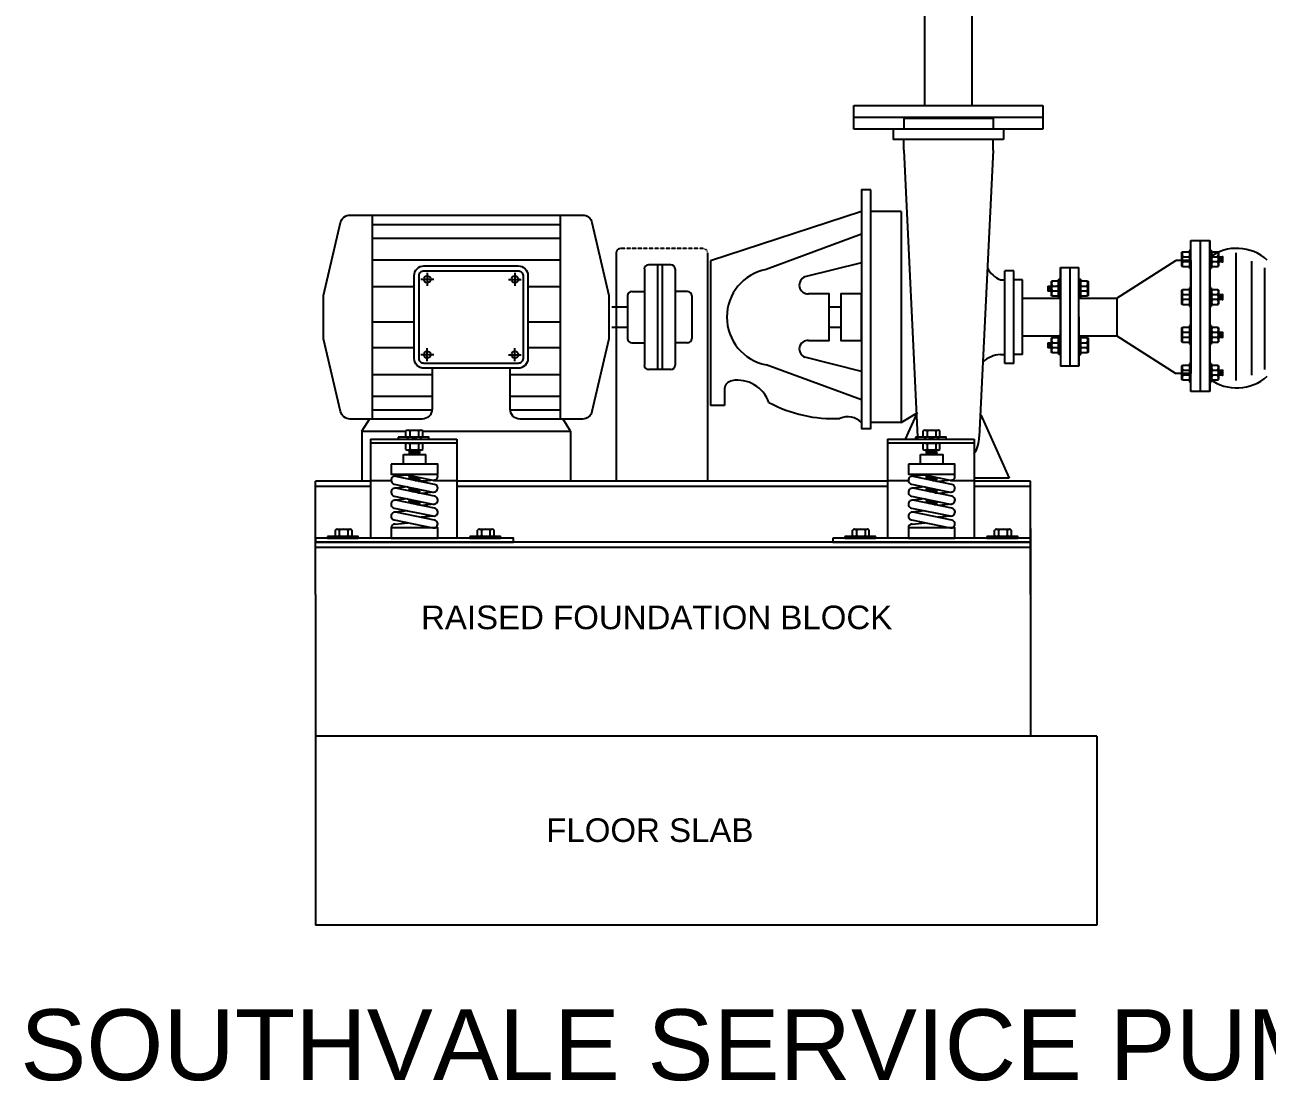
# Model space of a CAD drawing. Header units: inches. Extents: x 51172 to 63334, y -27893 to -10796.
# Drawn here: x 54925 to 56240, y -27893 to -26775 of the extents above; entities that cross this region are included whole.
import ezdxf

# ---------------------------------------------------------------- set-up
doc = ezdxf.new("R2010")
doc.units = ezdxf.units.IN
doc.header["$MEASUREMENT"] = 0
doc.linetypes.add('DASHED2', pattern=[0.375, 0.25, -0.125])
doc.styles.get("Standard").update_dxf_attribs({"font": 'arial.ttf'})

msp = doc.modelspace()

# ---------------------------------------------------------------- linework, layer by layer
for p, q in [((55877.2, -26860.4), (55877.2, -26376.7)), ((55927.2, -26860.4), (55927.2, -26376.8)), ((55802.2, -26885.4), (55802.2, -26860.4)), ((55802.2, -26860.4), (55902.2, -26860.4)), ((55802.2, -26872.9), (56002.2, -26872.9)), ((55902.2, -26860.4), (56002.2, -26860.4)), ((56002.2, -26860.4), (56002.2, -26885.4)), ((55902.2, -26885.4), (55802.2, -26885.4)), ((55960.6, -26885.4), (55843.9, -26885.4)), ((55843.9, -26885.4), (55843.9, -26896.6)), ((55960.6, -26885.4), (55843.9, -26885.4)), ((55949.4, -26874.2), (55855.1, -26874.2)), ((55855.1, -26874.2), (55855.1, -26885.4)), ((56002.2, -26885.4), (55902.2, -26885.4)), ((55949.4, -26874.2), (55949.4, -26885.4)), ((55960.6, -26885.4), (55960.6, -26896.6)), ((55960.6, -26896.6), (55843.9, -26896.6)), ((55855.1, -26907.8), (55855.1, -26896.6)), ((55949.4, -26907.8), (55949.4, -26896.6)), ((55855.1, -26907.8), (55869.6, -27211)), ((55949.4, -26907.8), (55934.9, -27211)), ((55292.5, -26976.4), (55292.5, -27192.3)), ((55491.4, -26976.4), (55491.4, -27192.3)), ((55810.2, -26972.6), (55650.4, -27025)), ((55852.1, -26972.6), (55820, -26972.6)), ((55852.1, -26972.6), (55852.1, -27196.1)), ((55810.2, -26996.6), (55709.4, -27033.9)), ((56158.9, -27083.2), (56158.9, -27003.2)), ((56158.9, -27003.2), (56178.7, -27003.2)), ((56178.7, -27003.2), (56178.7, -27083.2)), ((56178.7, -27003.2), (56178.7, -27163.2)), ((56178.7, -27043.2), (56178.7, -27003.2)), ((56158.9, -27094.1), (56158.9, -27014.1)), ((56180.4, -27013.4), (56178.7, -27013.4)), ((56178.7, -27013.4), (56178.7, -27033.1)), ((55608.6, -27029), (55584.9, -27029)), ((55650.4, -27025), (55650.4, -27178.1)), ((55810.2, -27026.8), (55750.3, -27041.9)), ((56080.4, -27064.2), (56142.9, -27024.4)), ((56158.9, -27024.4), (56142.9, -27024.4)), ((56158.9, -27024.4), (56158.9, -27144.2)), ((56178.7, -27021.2), (56178.7, -27147.4)), ((56178.7, -27023.2), (56180.4, -27023.2)), ((55580.4, -27033.6), (55580.4, -27135.2)), ((55613.2, -27033.6), (55613.2, -27135.2)), ((55961.9, -27133.4), (55961.9, -27035.4)), ((55971.3, -27035.4), (55961.9, -27035.4)), ((55971.3, -27133.4), (55971.3, -27035.4)), ((56040.4, -27084.2), (56040.4, -27032.2)), ((56178.7, -27083.2), (56178.7, -27043.2)), ((55957.2, -27044.8), (55961.9, -27044.8)), ((55980.7, -27044.8), (55971.3, -27044.8)), ((55980.7, -27124), (55980.7, -27044.8)), ((56007.3, -27051.5), (56007.3, -27056.9)), ((56020.7, -27124.2), (56020.7, -27044.2)), ((56040.4, -27070.8), (56040.4, -27051.5)), ((56180.4, -27053.4), (56178.7, -27053.4)), ((56178.7, -27053.4), (56178.7, -27073.1)), ((55562.7, -27061.8), (55562.7, -27106.9)), ((55567.3, -27057.2), (55580.4, -27057.2)), ((55626.2, -27057.2), (55613.2, -27057.2)), ((55630.8, -27061.8), (55630.8, -27106.9)), ((55980.7, -27064.4), (56019.8, -27064.4)), ((56040.4, -27064.2), (56080.4, -27064.2)), ((56080.4, -27064.2), (56080.4, -27104.2)), ((56178.7, -27063.2), (56180.4, -27063.2)), ((55545.9, -27073.5), (55562.7, -27073.5)), ((55776, -27073.5), (55788.3, -27073.5)), ((56178.7, -27163.2), (56178.7, -27083.2)), ((56178.7, -27123.2), (56178.7, -27083.2)), ((55545.9, -27095.2), (55562.7, -27095.2)), ((55776, -27095.2), (55788.3, -27095.2)), ((56040.4, -27084.2), (56040.4, -27136.2)), ((56158.9, -27084.3), (56158.9, -27084.3)), ((56180.4, -27093.4), (56178.7, -27093.4)), ((56178.7, -27093.4), (56178.7, -27113.1)), ((55980.7, -27104.4), (56019.8, -27104.4)), ((56040.4, -27104.2), (56080.4, -27104.2)), ((56080.4, -27104.2), (56142.9, -27144.2)), ((56178.7, -27103.2), (56180.4, -27103.2)), ((55567.3, -27111.5), (55580.4, -27111.5)), ((55626.2, -27111.5), (55613.2, -27111.5)), ((56007.3, -27111.5), (56007.3, -27116.9)), ((55810.2, -27172.1), (55709.4, -27134.9)), ((55810.2, -27141.9), (55750.3, -27126.8)), ((55957.2, -27124), (55961.9, -27124)), ((55971.3, -27133.4), (55961.9, -27133.4)), ((55980.7, -27124), (55971.3, -27124)), ((56178.7, -27163.2), (56178.7, -27123.2)), ((56180.4, -27133.4), (56178.7, -27133.4)), ((56178.7, -27133.4), (56178.7, -27153.1)), ((55608.6, -27139.7), (55584.9, -27139.7)), ((56040.4, -27136.2), (56020.7, -27136.2)), ((56158.9, -27144.2), (56142.9, -27144.2)), ((56178.7, -27143.2), (56180.4, -27143.2)), ((55665.3, -27160), (55665.3, -27178.1)), ((56178.7, -27163.2), (56158.9, -27163.2)), ((55665.3, -27178.1), (55650.4, -27178.1)), ((55852.1, -27196.1), (55870, -27185.2)), ((55868, -27187.9), (55856.6, -27213.5)), ((55936.5, -27187.9), (55966.4, -27254.9)), ((55281.6, -27205.2), (55289.4, -27192.3)), ((55502.3, -27205.2), (55494.5, -27192.3)), ((55852.1, -27196.1), (55820, -27196.1)), ((55281.6, -27205.2), (55328.1, -27205.2)), ((55281.6, -27205.2), (55281.6, -27258.1)), ((55290.5, -27213.5), (55382, -27213.5)), ((55290.5, -27213.5), (55290.5, -27217.7)), ((55328.1, -27210.7), (55328.1, -27204.9)), ((55330.1, -27204.1), (55343.8, -27204.1)), ((55343.8, -27211.6), (55330.2, -27211.6)), ((55332.3, -27204.9), (55332.3, -27210.7)), ((55341.8, -27210.7), (55341.8, -27204.9)), ((55345.9, -27210.7), (55345.9, -27204.9)), ((55345.9, -27205.2), (55502.3, -27205.2)), ((55382, -27213.5), (55382, -27217.7)), ((55502.3, -27205.2), (55502.3, -27258.1)), ((55837.8, -27213.5), (55929.4, -27213.5)), ((55837.8, -27213.5), (55837.8, -27217.7)), ((55875.5, -27210.7), (55875.5, -27204.9)), ((55877.5, -27204.1), (55891.2, -27204.1)), ((55891.2, -27211.6), (55877.6, -27211.6)), ((55879.6, -27204.9), (55879.6, -27210.7)), ((55889.1, -27210.7), (55889.1, -27204.9)), ((55893.3, -27210.7), (55893.3, -27204.9)), ((55929.4, -27213.5), (55929.4, -27217.7)), ((55382, -27217.7), (55290.5, -27217.7)), ((55290.5, -27217.7), (55290.5, -27318.4)), ((55328.1, -27224.4), (55328.1, -27218.6)), ((55330.1, -27217.7), (55343.8, -27217.7)), ((55343.8, -27225.2), (55330.2, -27225.2)), ((55331, -27226), (55331.9, -27225.3)), ((55331, -27226), (55331.9, -27226.7)), ((55331, -27227.4), (55331.9, -27226.7)), ((55331, -27227.4), (55331.9, -27228.1)), ((55331.8, -27225.2), (55331.9, -27225.3)), ((55331.9, -27225.3), (55333.8, -27225.2)), ((55331.9, -27226.7), (55342.2, -27226.3)), ((55331.9, -27228.1), (55342.2, -27227.6)), ((55332.3, -27218.6), (55332.3, -27224.4)), ((55341.8, -27224.4), (55341.8, -27218.6)), ((55343.1, -27225.6), (55342.2, -27226.3)), ((55343.1, -27227), (55342.2, -27226.3)), ((55343.1, -27227), (55342.2, -27227.6)), ((55343.1, -27228.3), (55342.2, -27227.6)), ((55343.1, -27225.6), (55342.6, -27225.2)), ((55345.9, -27224.4), (55345.9, -27218.6)), ((55382, -27217.7), (55382, -27318.4)), ((55929.4, -27217.7), (55837.8, -27217.7)), ((55837.8, -27217.7), (55837.8, -27318.4)), ((55875.5, -27224.4), (55875.5, -27218.6)), ((55877.5, -27217.7), (55891.2, -27217.7)), ((55891.2, -27225.2), (55877.6, -27225.2)), ((55878.4, -27226), (55879.3, -27225.3)), ((55878.4, -27226), (55879.3, -27226.7)), ((55878.4, -27227.4), (55879.3, -27226.7)), ((55878.4, -27227.4), (55879.3, -27228.1)), ((55879.2, -27225.2), (55879.3, -27225.3)), ((55879.3, -27225.3), (55881.2, -27225.2)), ((55879.3, -27226.7), (55889.5, -27226.3)), ((55879.3, -27228.1), (55889.5, -27227.6)), ((55879.7, -27218.6), (55879.7, -27224.4)), ((55889.1, -27224.4), (55889.1, -27218.6)), ((55890.4, -27225.6), (55889.5, -27226.3)), ((55890.4, -27227), (55889.5, -27226.3)), ((55890.4, -27227), (55889.5, -27227.6)), ((55890.4, -27228.3), (55889.5, -27227.6)), ((55890.4, -27225.6), (55890, -27225.2)), ((55893.3, -27224.4), (55893.3, -27218.6)), ((55929.4, -27217.7), (55929.4, -27318.4)), ((55325.5, -27239.9), (55325.5, -27229.9)), ((55325.5, -27229.9), (55349.1, -27229.9)), ((55331, -27228.7), (55331.9, -27228.1)), ((55331, -27228.7), (55331.9, -27229.4)), ((55331.3, -27229.9), (55331.9, -27229.4)), ((55331.9, -27229.4), (55342.2, -27229)), ((55343.1, -27228.3), (55342.2, -27229)), ((55343.1, -27229.7), (55342.2, -27229)), ((55343.1, -27229.7), (55342.8, -27229.9)), ((55349.1, -27239.9), (55349.1, -27229.9)), ((55872.8, -27239.9), (55872.8, -27229.9)), ((55872.8, -27229.9), (55896.5, -27229.9)), ((55878.4, -27228.7), (55879.3, -27228.1)), ((55878.4, -27228.7), (55879.3, -27229.4)), ((55878.7, -27229.9), (55879.3, -27229.4)), ((55879.3, -27229.4), (55889.5, -27229)), ((55890.4, -27228.3), (55889.5, -27229)), ((55890.4, -27229.7), (55889.5, -27229)), ((55890.4, -27229.7), (55890.2, -27229.9)), ((55896.5, -27239.9), (55896.5, -27229.9)), ((55330.2, -27251.6), (55316.7, -27252.9)), ((55331, -27252), (55331.3, -27251.8)), ((55331, -27252), (55331.9, -27252.7)), ((55331, -27253.4), (55331.9, -27252.7)), ((55331, -27253.4), (55331.9, -27254.1)), ((55331, -27254.8), (55331.9, -27254.1)), ((55331.9, -27252.7), (55335.2, -27252.6)), ((55331.9, -27254.1), (55340.8, -27253.7)), ((55343.1, -27254.4), (55342.8, -27254.1)), ((55877.6, -27251.6), (55864, -27252.9)), ((55878.4, -27252), (55878.7, -27251.8)), ((55878.4, -27252), (55879.3, -27252.7)), ((55878.4, -27253.4), (55879.3, -27252.7)), ((55878.4, -27253.4), (55879.3, -27254.1)), ((55878.4, -27254.8), (55879.3, -27254.1)), ((55879.3, -27252.7), (55882.5, -27252.6)), ((55879.3, -27254.1), (55888.1, -27253.7)), ((55890.4, -27254.4), (55890.1, -27254.1)), ((55290.5, -27258.1), (55232.5, -27258.1)), ((55232.5, -27328.2), (55232.5, -27258.1)), ((55232.5, -27378.1), (55232.5, -27258.1)), ((55290.5, -27263.7), (55232.5, -27263.7)), ((55290.5, -27257.2), (55312.5, -27257.2)), ((55330.2, -27264.2), (55316.7, -27265.5)), ((55330.9, -27264.5), (55331.1, -27264.4)), ((55330.9, -27264.5), (55331.9, -27265.2)), ((55331, -27254.8), (55331.9, -27255.5)), ((55331, -27265.9), (55331.9, -27265.2)), ((55331, -27265.9), (55331.9, -27266.6)), ((55331, -27267.3), (55331.9, -27266.6)), ((55331, -27267.3), (55331.9, -27268)), ((55331.4, -27255.8), (55331.9, -27255.5)), ((55331.9, -27255.5), (55342.2, -27255.1)), ((55331.9, -27265.2), (55334.6, -27265.1)), ((55331.9, -27266.6), (55340.2, -27266.2)), ((55335.7, -27256.7), (55342.2, -27256.5)), ((55337.8, -27257.2), (55343, -27257.2)), ((55341.5, -27257.9), (55342.2, -27257.9)), ((55343.1, -27254.4), (55342.2, -27255.1)), ((55343.1, -27255.8), (55342.2, -27255.1)), ((55343.1, -27255.8), (55342.2, -27256.5)), ((55343.1, -27257.2), (55342.2, -27256.5)), ((55343.1, -27257.2), (55342.2, -27257.9)), ((55342.5, -27258.1), (55342.2, -27257.9)), ((55343.1, -27266.9), (55342.2, -27267.5)), ((55347.4, -27258.1), (55342.5, -27258.1)), ((55343.1, -27266.9), (55343, -27266.8)), ((55358, -27257.1), (55344.4, -27258.4)), ((55357.1, -27257.2), (55382, -27257.2)), ((55837.8, -27258.1), (55382, -27258.1)), ((55837.8, -27263.7), (55382, -27263.7)), ((55837.8, -27257.2), (55859.8, -27257.2)), ((55877.6, -27264.2), (55864, -27265.5)), ((55878.3, -27264.5), (55878.4, -27264.4)), ((55878.3, -27264.5), (55879.3, -27265.2)), ((55878.4, -27254.8), (55879.3, -27255.5)), ((55878.4, -27265.9), (55879.3, -27265.2)), ((55878.4, -27265.9), (55879.3, -27266.6)), ((55878.4, -27267.3), (55879.3, -27266.6)), ((55878.4, -27267.3), (55879.3, -27268)), ((55878.8, -27255.8), (55879.3, -27255.5)), ((55879.3, -27255.5), (55889.5, -27255.1)), ((55879.3, -27265.2), (55882, -27265.1)), ((55879.3, -27266.6), (55887.6, -27266.2)), ((55883.1, -27256.7), (55889.5, -27256.5)), ((55885.2, -27257.2), (55890.4, -27257.2)), ((55888.9, -27257.9), (55889.5, -27257.9)), ((55890.4, -27254.4), (55889.5, -27255.1)), ((55890.4, -27255.8), (55889.5, -27255.1)), ((55890.4, -27255.8), (55889.5, -27256.5)), ((55890.4, -27257.2), (55889.5, -27256.5)), ((55890.4, -27257.2), (55889.5, -27257.9)), ((55889.8, -27258.1), (55889.5, -27257.9)), ((55890.4, -27266.9), (55889.5, -27267.5)), ((55890.4, -27266.9), (55890.4, -27266.8)), ((55905.3, -27257.1), (55891.8, -27258.4)), ((55904.5, -27257.2), (55929.4, -27257.2)), ((55966.4, -27254.9), (55929.4, -27254.9)), ((55989.1, -27258.1), (55929.4, -27258.1)), ((55989.1, -27263.7), (55929.4, -27263.7)), ((55989.1, -27328.2), (55989.1, -27258.1)), ((55989.1, -27378.1), (55989.1, -27258.1)), ((55330.2, -27276.8), (55316.7, -27278.1)), ((55330.9, -27278.3), (55331.9, -27277.5)), ((55330.9, -27278.3), (55331.9, -27279)), ((55331, -27276.9), (55331, -27276.9)), ((55331, -27279.7), (55331.9, -27279)), ((55331, -27279.7), (55331.9, -27280.4)), ((55331.1, -27281), (55331.9, -27280.4)), ((55331.2, -27277), (55331.9, -27277.5)), ((55331.3, -27268.4), (55331.9, -27268)), ((55331.9, -27268), (55342.2, -27267.5)), ((55331.9, -27277.6), (55333.6, -27277.5)), ((55331.9, -27279), (55339.4, -27278.7)), ((55331.9, -27280.4), (55342.2, -27280)), ((55335.1, -27269.2), (55342.2, -27268.9)), ((55340.6, -27270.4), (55342.2, -27270.3)), ((55343.1, -27268.2), (55342.2, -27267.5)), ((55343.1, -27268.2), (55342.2, -27268.9)), ((55343.1, -27269.6), (55342.2, -27268.9)), ((55343.1, -27269.6), (55342.2, -27270.3)), ((55342.8, -27270.8), (55342.2, -27270.3)), ((55342.9, -27279.4), (55342.2, -27280)), ((55343.1, -27280.7), (55342.2, -27280)), ((55358, -27269.7), (55344.4, -27271)), ((55877.6, -27276.8), (55864, -27278.1)), ((55878.3, -27276.9), (55878.4, -27276.9)), ((55878.3, -27278.3), (55879.2, -27277.5)), ((55878.3, -27278.3), (55879.3, -27279)), ((55878.4, -27279.7), (55879.3, -27279)), ((55878.4, -27279.7), (55879.3, -27280.4)), ((55878.4, -27281), (55879.3, -27280.4)), ((55878.5, -27277), (55879.2, -27277.5)), ((55878.6, -27268.4), (55879.3, -27268)), ((55879.3, -27268), (55889.5, -27267.5)), ((55879.3, -27277.6), (55880.9, -27277.5)), ((55879.3, -27279), (55886.8, -27278.7)), ((55879.3, -27280.4), (55889.5, -27280)), ((55882.4, -27269.2), (55889.5, -27268.9)), ((55888, -27270.4), (55889.5, -27270.3)), ((55890.4, -27268.2), (55889.5, -27267.5)), ((55890.4, -27268.2), (55889.5, -27268.9)), ((55890.4, -27269.6), (55889.5, -27268.9)), ((55890.4, -27269.6), (55889.5, -27270.3)), ((55890.2, -27270.8), (55889.5, -27270.3)), ((55890.3, -27279.4), (55889.5, -27280)), ((55890.4, -27280.7), (55889.5, -27280)), ((55905.3, -27269.7), (55891.8, -27271)), ((55330.1, -27289.4), (55316.2, -27290.8)), ((55334.2, -27281.7), (55342.2, -27281.4)), ((55339.8, -27282.8), (55342.2, -27282.7)), ((55343.1, -27280.7), (55342.2, -27281.4)), ((55343.1, -27282), (55342.2, -27281.4)), ((55343.1, -27282), (55342.2, -27282.7)), ((55343.1, -27283.4), (55342.2, -27282.7)), ((55343.1, -27283.4), (55343, -27283.5)), ((55358, -27282.3), (55344.4, -27283.7)), ((55877.5, -27289.4), (55863.6, -27290.8)), ((55881.6, -27281.7), (55889.5, -27281.4)), ((55887.2, -27282.8), (55889.5, -27282.7)), ((55890.4, -27280.7), (55889.5, -27281.4)), ((55890.4, -27282), (55889.5, -27281.4)), ((55890.4, -27282), (55889.5, -27282.7)), ((55890.4, -27283.4), (55889.5, -27282.7)), ((55890.4, -27283.4), (55890.4, -27283.5)), ((55905.3, -27282.3), (55891.8, -27283.7)), ((55316.7, -27303.4), (55330.2, -27302)), ((55357.5, -27295), (55344, -27296.3)), ((55864, -27303.4), (55877.6, -27302)), ((55904.9, -27295), (55891.4, -27296.3)), ((55290.5, -27318.4), (55232.5, -27318.4)), ((55253.4, -27315.6), (55253.4, -27309.8)), ((55255.3, -27308.9), (55269, -27308.9)), ((55269, -27316.5), (55255.4, -27316.5)), ((55257.5, -27309.8), (55257.5, -27315.6)), ((55267, -27315.6), (55267, -27309.8)), ((55271.1, -27315.6), (55271.1, -27309.8)), ((55441.8, -27318.4), (55382, -27318.4)), ((55403.8, -27315.6), (55403.8, -27309.8)), ((55405.7, -27308.9), (55419.5, -27308.9)), ((55419.5, -27316.5), (55405.8, -27316.5)), ((55407.9, -27309.8), (55407.9, -27315.6)), ((55417.4, -27315.6), (55417.4, -27309.8)), ((55421.5, -27315.6), (55421.5, -27309.8)), ((55837.8, -27318.4), (55779.8, -27318.4)), ((55800.7, -27315.6), (55800.7, -27309.8)), ((55802.7, -27308.9), (55816.4, -27308.9)), ((55816.4, -27316.5), (55802.8, -27316.5)), ((55804.9, -27309.8), (55804.9, -27315.6)), ((55814.3, -27315.6), (55814.3, -27309.8)), ((55818.5, -27315.6), (55818.5, -27309.8)), ((55989.1, -27318.4), (55929.4, -27318.4)), ((55951.1, -27315.6), (55951.1, -27309.8)), ((55953.1, -27308.9), (55966.8, -27308.9)), ((55966.8, -27316.5), (55953.2, -27316.5)), ((55955.3, -27309.8), (55955.3, -27315.6)), ((55964.8, -27315.6), (55964.8, -27309.8)), ((55968.9, -27315.6), (55968.9, -27309.8)), ((55989.1, -27308), (55989.1, -27528)), ((55989.1, -27322.6), (55232.5, -27322.6)), ((55989.1, -27328.2), (55232.5, -27328.2)), ((55232.5, -27378.1), (55232.5, -27528)), ((55232.5, -27528), (55232.5, -27728)), ((56059.1, -27528), (55232.5, -27528)), ((56059.1, -27528), (56059.1, -27728)), ((56059.1, -27728), (55232.5, -27728))]:
    msp.add_line(p, q)
at = {"color": 8}
for p, q in [((55292.5, -26986.3), (55491.4, -26986.3)), ((55292.5, -27000.8), (55491.4, -27000.8)), ((55550.6, -27016.5), (55550.6, -27258.1)), ((55647.2, -27016.5), (55647.2, -27258.1)), ((55292.5, -27023.7), (55491.4, -27023.7)), ((55594.3, -27029), (55594.3, -27139.7)), ((55599.2, -27029), (55599.2, -27139.7)), ((55350.7, -27037.7), (55350.7, -27051.4)), ((55443.4, -27037.7), (55443.4, -27051.4)), ((55292.5, -27052), (55336.8, -27052)), ((55357.5, -27044.5), (55343.8, -27044.5)), ((55436.5, -27044.5), (55450.2, -27044.5)), ((55457.2, -27052), (55491.4, -27052)), ((55292.5, -27089.4), (55336.8, -27089.4)), ((55457.2, -27089.4), (55491.4, -27089.4)), ((55292.5, -27116.7), (55336.8, -27116.7)), ((55350.7, -27131.1), (55350.7, -27117.3)), ((55443.4, -27131.1), (55443.4, -27117.3)), ((55457.2, -27116.7), (55491.4, -27116.7)), ((55357.5, -27124.2), (55343.8, -27124.2)), ((55436.5, -27124.2), (55450.2, -27124.2)), ((55292.5, -27145.1), (55355.7, -27145.1)), ((55438.4, -27145.1), (55491.4, -27145.1)), ((55292.5, -27168), (55355.7, -27168)), ((55438.4, -27168), (55491.4, -27168)), ((55292.5, -27182.4), (55355.7, -27182.4)), ((55438.4, -27182.4), (55491.4, -27182.4))]:
    msp.add_line(p, q, dxfattribs=at)
at = {"linetype": 'Continuous'}
for p, q in [((56158.9, -27013.1), (56158.9, -27003.2)), ((56168.8, -27003.2), (56168.8, -27163.2)), ((56178.7, -27003.2), (56178.7, -27163.2)), ((56178.7, -27013.1), (56178.7, -27003.2)), ((56149.4, -27015.8), (56150.1, -27015.2)), ((56149.4, -27030.6), (56149.4, -27015.8)), ((56150.1, -27015.2), (56156.5, -27015.2)), ((56156.5, -27015.2), (56157.2, -27015.8)), ((56158.9, -27013.4), (56157.2, -27013.4)), ((56157.2, -27013.4), (56157.2, -27033.1)), ((56180.4, -27013.4), (56180.4, -27033.1)), ((56180.4, -27015.8), (56181.1, -27015.2)), ((56180.4, -27030.6), (56180.4, -27015.8)), ((56181.1, -27015.2), (56187.5, -27015.2)), ((56187.5, -27015.2), (56188.2, -27015.8)), ((56188.2, -27015.8), (56188.2, -27030.6)), ((56150.1, -27031.3), (56149.4, -27030.6)), ((56150.7, -27020.5), (56157.2, -27020.5)), ((56157.2, -27025.9), (56150.7, -27025.9)), ((56156.5, -27031.3), (56157.2, -27030.6)), ((56181.1, -27031.3), (56180.4, -27030.6)), ((56181.8, -27020.5), (56186.9, -27020.5)), ((56186.9, -27025.9), (56181.8, -27025.9)), ((56187.5, -27031.3), (56188.2, -27030.6)), ((56188.2, -27020.5), (56192, -27020.5)), ((56192, -27025.9), (56188.2, -27025.9)), ((56192.7, -27025.3), (56192.7, -27021.2)), ((56020.7, -27051.5), (56020.7, -27031.9)), ((56040.4, -27032.2), (56020.7, -27032.2)), ((56020.7, -27032.2), (56020.7, -27136.2)), ((56030.6, -27032.2), (56030.6, -27136.2)), ((56040.4, -27051.5), (56040.4, -27031.9)), ((56040.4, -27136.2), (56040.4, -27032.2)), ((56156.5, -27031.3), (56150.1, -27031.3)), ((56158.9, -27033.1), (56157.2, -27033.1)), ((56158.9, -27052), (56158.9, -27032.3)), ((56178.7, -27052), (56178.7, -27032.3)), ((56178.7, -27033.1), (56180.4, -27033.1)), ((56187.5, -27031.3), (56181.1, -27031.3)), ((56236.7, -27032.3), (56236.7, -27139.7)), ((56007.3, -27051.5), (56011.2, -27051.5)), ((56011.2, -27056.9), (56007.3, -27056.9)), ((56011.8, -27046.1), (56011.2, -27046.8)), ((56011.2, -27061.6), (56011.2, -27046.8)), ((56011.8, -27046.1), (56018.3, -27046.1)), ((56012.5, -27051.5), (56017.6, -27051.5)), ((56017.6, -27056.9), (56012.5, -27056.9)), ((56018.3, -27046.1), (56018.9, -27046.8)), ((56018.9, -27064.1), (56018.9, -27044.4)), ((56020.7, -27044.4), (56018.9, -27044.4)), ((56018.9, -27046.8), (56018.9, -27061.6)), ((56040.4, -27044.4), (56042.2, -27044.4)), ((56042.2, -27064.1), (56042.2, -27044.4)), ((56042.9, -27046.1), (56042.2, -27046.8)), ((56042.2, -27051.5), (56048.7, -27051.5)), ((56048.7, -27056.9), (56042.2, -27056.9)), ((56042.9, -27046.1), (56049.3, -27046.1)), ((56049.3, -27046.1), (56050, -27046.8)), ((56050, -27046.8), (56050, -27061.6)), ((56149.4, -27055.8), (56150.1, -27055.2)), ((56149.4, -27070.6), (56149.4, -27055.8)), ((56150.1, -27055.2), (56156.5, -27055.2)), ((56156.5, -27055.2), (56157.2, -27055.8)), ((56158.9, -27053.4), (56157.2, -27053.4)), ((56157.2, -27053.4), (56157.2, -27073.1)), ((56180.4, -27053.4), (56180.4, -27073.1)), ((56180.4, -27055.8), (56181.1, -27055.2)), ((56180.4, -27070.6), (56180.4, -27055.8)), ((56181.1, -27055.2), (56187.5, -27055.2)), ((56187.5, -27055.2), (56188.2, -27055.8)), ((56188.2, -27055.8), (56188.2, -27070.6)), ((56011.8, -27062.3), (56011.2, -27061.6)), ((56018.3, -27062.3), (56011.8, -27062.3)), ((56018.9, -27061.6), (56018.3, -27062.3)), ((56020.7, -27064.1), (56018.9, -27064.1)), ((56040.4, -27064.1), (56042.2, -27064.1)), ((56042.9, -27062.3), (56042.2, -27061.6)), ((56049.3, -27062.3), (56042.9, -27062.3)), ((56050, -27061.6), (56049.3, -27062.3)), ((56150.7, -27060.5), (56157.2, -27060.5)), ((56157.2, -27065.9), (56150.7, -27065.9)), ((56181.8, -27060.5), (56186.9, -27060.5)), ((56186.9, -27065.9), (56181.8, -27065.9)), ((56188.2, -27060.5), (56192, -27060.5)), ((56192, -27065.9), (56188.2, -27065.9)), ((56192.7, -27065.3), (56192.7, -27061.2)), ((56020.7, -27090.5), (56020.7, -27070.8)), ((56040.4, -27090.5), (56040.4, -27070.8)), ((56150.1, -27071.3), (56149.4, -27070.6)), ((56156.5, -27071.3), (56150.1, -27071.3)), ((56156.5, -27071.3), (56157.2, -27070.6)), ((56158.9, -27073.1), (56157.2, -27073.1)), ((56158.9, -27074.4), (56158.9, -27094.1)), ((56178.7, -27073.1), (56180.4, -27073.1)), ((56178.7, -27074.4), (56178.7, -27094.1)), ((56181.1, -27071.3), (56180.4, -27070.6)), ((56187.5, -27071.3), (56181.1, -27071.3)), ((56187.5, -27071.3), (56188.2, -27070.6)), ((56149.4, -27095.8), (56150.1, -27095.2)), ((56149.4, -27110.6), (56149.4, -27095.8)), ((56150.1, -27095.2), (56156.5, -27095.2)), ((56156.5, -27095.2), (56157.2, -27095.8)), ((56158.9, -27093.4), (56157.2, -27093.4)), ((56157.2, -27093.4), (56157.2, -27113.1)), ((56180.4, -27093.4), (56180.4, -27113.1)), ((56180.4, -27095.8), (56181.1, -27095.2)), ((56180.4, -27110.6), (56180.4, -27095.8)), ((56181.1, -27095.2), (56187.5, -27095.2)), ((56187.5, -27095.2), (56188.2, -27095.8)), ((56188.2, -27095.8), (56188.2, -27110.6)), ((56011.8, -27106.1), (56011.2, -27106.8)), ((56011.2, -27121.6), (56011.2, -27106.8)), ((56011.8, -27106.1), (56018.3, -27106.1)), ((56018.3, -27106.1), (56018.9, -27106.8)), ((56018.9, -27124), (56018.9, -27104.4)), ((56020.7, -27104.4), (56018.9, -27104.4)), ((56018.9, -27106.8), (56018.9, -27121.6)), ((56040.4, -27104.4), (56042.2, -27104.4)), ((56042.2, -27124), (56042.2, -27104.4)), ((56042.9, -27106.1), (56042.2, -27106.8)), ((56042.9, -27106.1), (56049.3, -27106.1)), ((56049.3, -27106.1), (56050, -27106.8)), ((56050, -27106.8), (56050, -27121.6)), ((56150.7, -27100.5), (56157.2, -27100.5)), ((56157.2, -27105.9), (56150.7, -27105.9)), ((56181.8, -27100.5), (56186.9, -27100.5)), ((56186.9, -27105.9), (56181.8, -27105.9)), ((56188.2, -27100.5), (56192, -27100.5)), ((56192, -27105.9), (56188.2, -27105.9)), ((56192.7, -27105.3), (56192.7, -27101.2)), ((56007.3, -27111.5), (56011.2, -27111.5)), ((56011.2, -27116.9), (56007.3, -27116.9)), ((56011.8, -27122.3), (56011.2, -27121.6)), ((56018.3, -27122.3), (56011.8, -27122.3)), ((56012.5, -27111.5), (56017.6, -27111.5)), ((56017.6, -27116.9), (56012.5, -27116.9)), ((56018.9, -27121.6), (56018.3, -27122.3)), ((56042.2, -27111.5), (56048.7, -27111.5)), ((56048.7, -27116.9), (56042.2, -27116.9)), ((56042.9, -27122.3), (56042.2, -27121.6)), ((56049.3, -27122.3), (56042.9, -27122.3)), ((56050, -27121.6), (56049.3, -27122.3)), ((56150.1, -27111.3), (56149.4, -27110.6)), ((56156.5, -27111.3), (56150.1, -27111.3)), ((56156.5, -27111.3), (56157.2, -27110.6)), ((56158.9, -27113.1), (56157.2, -27113.1)), ((56158.9, -27113.4), (56158.9, -27133.1)), ((56178.7, -27113.1), (56180.4, -27113.1)), ((56178.7, -27113.4), (56178.7, -27133.1)), ((56181.1, -27111.3), (56180.4, -27110.6)), ((56187.5, -27111.3), (56181.1, -27111.3)), ((56187.5, -27111.3), (56188.2, -27110.6)), ((56020.7, -27124), (56018.9, -27124)), ((56040.4, -27124), (56042.2, -27124)), ((56149.4, -27135.8), (56150.1, -27135.2)), ((56149.4, -27150.6), (56149.4, -27135.8)), ((56150.1, -27135.2), (56156.5, -27135.2)), ((56156.5, -27135.2), (56157.2, -27135.8)), ((56158.9, -27133.4), (56157.2, -27133.4)), ((56157.2, -27133.4), (56157.2, -27153.1)), ((56180.4, -27133.4), (56180.4, -27153.1)), ((56180.4, -27135.8), (56181.1, -27135.2)), ((56180.4, -27150.6), (56180.4, -27135.8)), ((56181.1, -27135.2), (56187.5, -27135.2)), ((56187.5, -27135.2), (56188.2, -27135.8)), ((56188.2, -27135.8), (56188.2, -27150.6)), ((56150.7, -27140.5), (56157.2, -27140.5)), ((56157.2, -27145.9), (56150.7, -27145.9)), ((56181.8, -27140.5), (56186.9, -27140.5)), ((56186.9, -27145.9), (56181.8, -27145.9)), ((56188.2, -27140.5), (56192, -27140.5)), ((56192, -27145.9), (56188.2, -27145.9)), ((56192.7, -27145.3), (56192.7, -27141.2)), ((56150.1, -27151.3), (56149.4, -27150.6)), ((56156.5, -27151.3), (56150.1, -27151.3)), ((56156.5, -27151.3), (56157.2, -27150.6)), ((56158.9, -27153.1), (56157.2, -27153.1)), ((56178.7, -27153.1), (56180.4, -27153.1)), ((56181.1, -27151.3), (56180.4, -27150.6)), ((56187.5, -27151.3), (56181.1, -27151.3)), ((56187.5, -27151.3), (56188.2, -27150.6))]:
    msp.add_line(p, q, dxfattribs=at)
at = {"color": 8, "linetype": 'DASHED2'}
msp.add_line((55642.7, -27011.9), (55555.2, -27011.9), dxfattribs=at)
at = {"color": 8, "linetype": 'Continuous'}
for p, q in [((56206.3, -27016.5), (56206.3, -27151.5)), ((56222.9, -27025.1), (56222.9, -27145.9))]:
    msp.add_line(p, q, dxfattribs=at)
for points in [[(55820, -26949.8), (55810.2, -26949.8), (55810.2, -27202.3), (55820, -27202.3)], [(55810.2, -27059.7), (55788.3, -27059.7), (55788.3, -27109), (55810.2, -27109)], [(55320, -27211.6), (55320, -27213.5), (55352.5, -27213.5), (55352.5, -27211.6)], [(55867.4, -27211.6), (55867.4, -27213.5), (55899.9, -27213.5), (55899.9, -27211.6)], [(55312.5, -27239.9), (55312.5, -27250.7), (55361.8, -27250.7), (55361.8, -27239.9)], [(55859.8, -27239.9), (55859.8, -27250.7), (55909.1, -27250.7), (55909.1, -27239.9)], [(55232.5, -27318.4), (55232.5, -27322.6), (55441.8, -27322.6), (55441.8, -27318.4)], [(55245.2, -27316.5), (55245.2, -27318.4), (55277.7, -27318.4), (55277.7, -27316.5)], [(55312.5, -27307.6), (55312.5, -27318.4), (55361.8, -27318.4), (55361.8, -27307.6)], [(55395.6, -27316.5), (55395.6, -27318.4), (55428.1, -27318.4), (55428.1, -27316.5)], [(55779.8, -27318.4), (55779.8, -27322.6), (55989.1, -27322.6), (55989.1, -27318.4)], [(55792.6, -27316.5), (55792.6, -27318.4), (55825.1, -27318.4), (55825.1, -27316.5)], [(55859.8, -27307.6), (55859.8, -27318.4), (55909.1, -27318.4), (55909.1, -27307.6)], [(55943, -27316.5), (55943, -27318.4), (55975.5, -27318.4), (55975.5, -27316.5)]]:
    msp.add_lwpolyline(points, close=True)
for points in [[(55240.9, -27061.4), (55258.9, -26984.4, -0.348273), (55269, -26976.4), (55514.9, -26976.4, -0.348273), (55525, -26984.4), (55543, -27061.4)], [(55355.7, -27138.6), (55355.7, -27181.9, -0.414214), (55345.3, -27192.3), (55269, -27192.3, -0.348273), (55258.9, -27184.3), (55240.9, -27107.3)], [(55543, -27107.3), (55525, -27184.3, -0.348273), (55514.9, -27192.3), (55448.7, -27192.3, -0.414214), (55438.4, -27181.9), (55438.4, -27138.6)], [(55326, -27250.7), (55356.7, -27257, 0.656367), (55361.1, -27250.7)], [(55873.4, -27250.7), (55904.1, -27257, 0.656367), (55908.5, -27250.7)]]:
    msp.add_lwpolyline(points, format="xyb")
at = {"linetype": 'Continuous'}
msp.add_lwpolyline([(56158.9, -27163.2), (56158.9, -27003.2)], dxfattribs=at)
for points in [[(55347.2, -27030.2), (55446.8, -27030.2, -0.414214), (55457.2, -27040.5), (55457.2, -27128.2, -0.414214), (55446.8, -27138.6), (55347.2, -27138.6, -0.414214), (55336.8, -27128.2), (55336.8, -27040.5, -0.414214)], [(55315.8, -27261.2), (55356.7, -27269.6, 1.001057), (55358.4, -27261.4), (55317.5, -27253, 1.001015)], [(55863.2, -27261.2), (55904.1, -27269.6, 1.001057), (55905.8, -27261.4), (55864.9, -27253, 1.001015)], [(55315.8, -27273.8), (55356.7, -27282.3, 1.001057), (55358.4, -27274), (55317.5, -27265.6, 1.001015)], [(55863.2, -27273.8), (55904.1, -27282.3, 1.001057), (55905.8, -27274), (55864.9, -27265.6, 1.001015)], [(55315.8, -27286.5), (55356.7, -27294.9, 1.001057), (55358.4, -27286.6), (55317.5, -27278.2, 1.001015)], [(55863.2, -27286.5), (55904.1, -27294.9, 1.001057), (55905.8, -27286.6), (55864.9, -27278.2, 1.001015)], [(55315.8, -27299.1), (55356.7, -27307.5, 1.001057), (55358.4, -27299.3), (55317.5, -27290.8, 1.001015)], [(55863.2, -27299.1), (55904.1, -27307.5, 1.001057), (55905.8, -27299.3), (55864.9, -27290.8, 1.001015)]]:
    msp.add_lwpolyline(points, format="xyb", close=True)
at = {"color": 8}
msp.add_lwpolyline([(55347.2, -27035.3), (55446.8, -27035.3, -0.414214), (55452, -27040.5), (55452, -27128.2, -0.414214), (55446.8, -27133.4), (55347.2, -27133.4, -0.414214), (55342, -27128.2), (55342, -27040.5, -0.414214)], format="xyb", close=True, dxfattribs=at)
for points in [[(55240.9, -27107.3), (55240.9, -27061.4)], [(55543, -27061.4), (55543, -27107.3)], [(55754.2, -27109), (55754.2, -27109), (55776, -27109), (55776, -27059.7), (55754.2, -27059.7)]]:
    msp.add_lwpolyline(points)
for centre in [(55350.7, -27044.5), (55443.4, -27044.5), (55350.7, -27124.2), (55443.4, -27124.2)]:
    msp.add_circle(centre, 3.61, dxfattribs=at)
at = {"color": 8, "linetype": 'DASHED2'}
for centre, start, end in [((55555.2, -27016.5), 90, 180), ((55642.7, -27016.5), 0, 90)]:
    msp.add_arc(centre, 4.57, start, end, dxfattribs=at)
at = {"linetype": 'Continuous'}
for centre, radius, start, end in [((56152.9, -27017.8), 3.48, 129.3849, 230.6151), ((56207.4, -27059.3), 47.7, 47.6861, 126.9672), ((56184, -27017.8), 3.48, 129.3849, 230.6151), ((56184.7, -27017.8), 3.48, 309.3849, 50.6151), ((56152.9, -27023.2), 3.48, 129.3849, 230.6151), ((56152.9, -27028.6), 3.48, 129.3849, 230.6151), ((56184, -27023.2), 3.48, 129.3849, 230.6151), ((56184, -27028.6), 3.48, 129.3849, 230.6151), ((56184.7, -27023.2), 3.48, 309.3849, 50.6151), ((56184.7, -27028.6), 3.48, 309.3849, 50.6151), ((56178.4, -27025.5), 10.9, 358.1407, 25.6381), ((56178.4, -27025.5), 10.2, 358.1407, 16.5975), ((56178.4, -27025.5), 11.5, 358.1407, 25.3626), ((56178.4, -27025.5), 12.2, 358.1407, 23.9319), ((56178.4, -27025.5), 12.8, 358.1407, 22.6587), ((56178.4, -27025.5), 13.5, 358.1407, 21.5176), ((56178.4, -27025.5), 14.1, 358.9617, 20.4885), ((56192, -27021.2), 0.645, 0, 90), ((56192, -27025.3), 0.645, 270, 0), ((56021, -27052), 12.8, 178.1407, 202.6587), ((56021, -27052), 12.2, 178.1407, 203.9319), ((56021, -27052), 11.5, 178.1407, 205.3626), ((56021, -27052), 10.9, 178.1407, 205.6381), ((56021, -27052), 10.2, 178.1407, 196.5975), ((56014.7, -27048.8), 3.48, 129.3849, 230.6151), ((56014.7, -27054.2), 3.48, 129.3849, 230.6151), ((56014.7, -27059.6), 3.48, 129.3849, 230.6151), ((56015.4, -27048.8), 3.48, 309.3849, 50.6151), ((56015.4, -27054.2), 3.48, 309.3849, 50.6151), ((56015.4, -27059.6), 3.48, 309.3849, 50.6151), ((56046.4, -27048.8), 3.48, 309.3849, 50.6151), ((56046.4, -27054.2), 3.48, 309.3849, 50.6151), ((56046.4, -27059.6), 3.48, 309.3849, 50.6151), ((56152.9, -27057.8), 3.48, 129.3849, 230.6151), ((56184, -27057.8), 3.48, 129.3849, 230.6151), ((56184.7, -27057.8), 3.48, 309.3849, 50.6151), ((56152.9, -27063.2), 3.48, 129.3849, 230.6151), ((56152.9, -27068.6), 3.48, 129.3849, 230.6151), ((56184, -27063.2), 3.48, 129.3849, 230.6151), ((56184, -27068.6), 3.48, 129.3849, 230.6151), ((56184.7, -27063.2), 3.48, 309.3849, 50.6151), ((56184.7, -27068.6), 3.48, 309.3849, 50.6151), ((56178.4, -27065.5), 10.9, 358.1407, 25.6381), ((56178.4, -27065.5), 10.2, 358.1407, 16.5975), ((56178.4, -27065.5), 11.5, 358.1407, 25.3626), ((56178.4, -27065.5), 12.2, 358.1407, 23.9319), ((56178.4, -27065.5), 12.8, 358.1407, 22.6587), ((56178.4, -27065.5), 13.5, 358.1407, 21.5176), ((56178.4, -27065.5), 14.1, 358.9617, 20.4885), ((56192, -27061.2), 0.645, 0, 90), ((56192, -27065.3), 0.645, 270, 0), ((56152.9, -27097.8), 3.48, 129.3849, 230.6151), ((56184, -27097.8), 3.48, 129.3849, 230.6151), ((56184.7, -27097.8), 3.48, 309.3849, 50.6151), ((56014.7, -27108.8), 3.48, 129.3849, 230.6151), ((56015.4, -27108.8), 3.48, 309.3849, 50.6151), ((56046.4, -27108.8), 3.48, 309.3849, 50.6151), ((56152.9, -27103.2), 3.48, 129.3849, 230.6151), ((56152.9, -27108.6), 3.48, 129.3849, 230.6151), ((56184, -27103.2), 3.48, 129.3849, 230.6151), ((56184, -27108.6), 3.48, 129.3849, 230.6151), ((56184.7, -27103.2), 3.48, 309.3849, 50.6151), ((56184.7, -27108.6), 3.48, 309.3849, 50.6151), ((56178.4, -27105.5), 10.9, 358.1407, 25.6381), ((56178.4, -27105.5), 10.2, 358.1407, 16.5975), ((56178.4, -27105.5), 11.5, 358.1407, 25.3626), ((56178.4, -27105.5), 12.2, 358.1407, 23.9319), ((56178.4, -27105.5), 12.8, 358.1407, 22.6587), ((56178.4, -27105.5), 13.5, 358.1407, 21.5176), ((56178.4, -27105.5), 14.1, 358.9617, 20.4885), ((56192, -27101.2), 0.645, 0, 90), ((56192, -27105.3), 0.645, 270, 0), ((56021, -27112), 12.8, 178.1407, 202.6587), ((56021, -27112), 12.2, 178.1407, 203.9319), ((56021, -27112), 11.5, 178.1407, 205.3626), ((56021, -27112), 10.9, 178.1407, 205.6381), ((56021, -27112), 10.2, 178.1407, 196.5975), ((56014.7, -27114.2), 3.48, 129.3849, 230.6151), ((56014.7, -27119.6), 3.48, 129.3849, 230.6151), ((56015.4, -27114.2), 3.48, 309.3849, 50.6151), ((56015.4, -27119.6), 3.48, 309.3849, 50.6151), ((56046.4, -27114.2), 3.48, 309.3849, 50.6151), ((56046.4, -27119.6), 3.48, 309.3849, 50.6151), ((56152.9, -27137.8), 3.48, 129.3849, 230.6151), ((56184, -27137.8), 3.48, 129.3849, 230.6151), ((56184.7, -27137.8), 3.48, 309.3849, 50.6151), ((56152.9, -27143.2), 3.48, 129.3849, 230.6151), ((56152.9, -27148.6), 3.48, 129.3849, 230.6151), ((56207.4, -27111.7), 47.7, 233.0328, 312.3139), ((56184, -27143.2), 3.48, 129.3849, 230.6151), ((56184, -27148.6), 3.48, 129.3849, 230.6151), ((56184.7, -27143.2), 3.48, 309.3849, 50.6151), ((56184.7, -27148.6), 3.48, 309.3849, 50.6151), ((56178.4, -27145.5), 10.9, 358.1407, 25.6381), ((56178.4, -27145.5), 10.2, 358.1407, 16.5975), ((56178.4, -27145.5), 11.5, 358.1407, 25.3626), ((56178.4, -27145.5), 12.2, 358.1407, 23.9319), ((56178.4, -27145.5), 12.8, 358.1407, 22.6587), ((56178.4, -27145.5), 13.5, 358.1407, 21.5176), ((56178.4, -27145.5), 14.1, 358.9617, 20.4885), ((56192, -27141.2), 0.645, 0, 90), ((56192, -27145.3), 0.645, 270, 0)]:
    msp.add_arc(centre, radius, start, end, dxfattribs=at)
for centre, radius, start, end in [((55584.9, -27033.6), 4.57, 90, 180), ((55608.6, -27033.6), 4.57, 0, 90), ((55719.1, -27084.4), 51.4, 100.9231, 259.0769), ((55753.6, -27050.5), 9.2, 111.1182, 273.5203), ((55966.4, -27020.9), 25.6, 206.4211, 248.9269), ((55567.3, -27061.8), 4.57, 90, 180), ((55626.2, -27061.8), 4.57, 0, 90), ((55567.3, -27106.9), 4.57, 180, 270), ((55626.2, -27106.9), 4.57, 270, 0), ((55753.6, -27118.2), 9.2, 86.4797, 248.8818), ((55584.9, -27135.2), 4.57, 180, 270), ((55608.6, -27135.2), 4.57, 270, 0), ((55959.7, -27155.4), 31.6, 94.5022, 131.6371), ((55674.1, -27160.5), 8.78, 97.6457, 177.179), ((55679, -27186.4), 35.2, 19.256, 99.9674), ((55780.8, -27045.8), 146.1, 242.0111, 272.6132), ((55795.8, -27209.6), 19.7, 43.3472, 115.0423), ((55330.2, -27207), 2.92, 44.9141, 135.0859), ((55330.2, -27208.7), 2.92, 224.9141, 315.0859), ((55337, -27217.5), 13.4, 69.2913, 110.7087), ((55337, -27198.2), 13.4, 249.2913, 290.7087), ((55343.8, -27207), 2.93, 45.0088, 134.9912), ((55343.8, -27208.7), 2.93, 225.0088, 314.9912), ((55902.2, -27211), 32.7, 180, 184.431), ((55877.6, -27207), 2.92, 44.9141, 135.0859), ((55877.6, -27208.7), 2.92, 224.9141, 315.0859), ((55884.4, -27217.5), 13.4, 69.2913, 110.7087), ((55884.4, -27198.2), 13.4, 249.2913, 290.7087), ((55891.2, -27207), 2.93, 45.0088, 134.9912), ((55891.2, -27208.7), 2.93, 225.0088, 314.9912), ((55902.2, -27211), 32.7, 326.1914, 0), ((55330.2, -27220.6), 2.92, 44.9141, 135.0859), ((55330.2, -27222.3), 2.92, 224.9141, 315.0859), ((55337, -27231.1), 13.4, 69.2913, 110.7087), ((55337, -27211.8), 13.4, 249.2913, 290.7087), ((55343.8, -27220.6), 2.93, 45.0088, 134.9912), ((55343.8, -27222.3), 2.93, 225.0088, 314.9912), ((55877.6, -27220.6), 2.92, 44.9141, 135.0859), ((55877.6, -27222.3), 2.92, 224.9141, 315.0859), ((55884.4, -27231.1), 13.4, 69.2913, 110.7087), ((55884.4, -27211.8), 13.4, 249.2913, 290.7087), ((55891.2, -27220.6), 2.93, 45.0088, 134.9912), ((55891.2, -27222.3), 2.93, 225.0088, 314.9912), ((55316.7, -27307.6), 4.21, 90, 180), ((55864, -27307.6), 4.21, 90, 180), ((55255.4, -27311.9), 2.92, 44.9141, 135.0859), ((55255.4, -27313.5), 2.92, 224.9141, 315.0859), ((55262.2, -27322.3), 13.4, 69.2913, 110.7087), ((55262.2, -27303.1), 13.4, 249.2913, 290.7087), ((55269, -27311.9), 2.93, 45.0088, 134.9912), ((55269, -27313.5), 2.93, 225.0088, 314.9912), ((55405.8, -27311.9), 2.92, 44.9141, 135.0859), ((55405.8, -27313.5), 2.92, 224.9141, 315.0859), ((55412.7, -27322.3), 13.4, 69.2913, 110.7087), ((55412.7, -27303.1), 13.4, 249.2913, 290.7087), ((55419.5, -27311.9), 2.93, 45.0088, 134.9912), ((55419.5, -27313.5), 2.93, 225.0088, 314.9912), ((55802.8, -27311.9), 2.92, 44.9141, 135.0859), ((55802.8, -27313.5), 2.92, 224.9141, 315.0859), ((55809.6, -27322.3), 13.4, 69.2913, 110.7087), ((55809.6, -27303.1), 13.4, 249.2913, 290.7087), ((55816.4, -27311.9), 2.93, 45.0088, 134.9912), ((55816.4, -27313.5), 2.93, 225.0088, 314.9912), ((55953.2, -27311.9), 2.92, 44.9141, 135.0859), ((55953.2, -27313.5), 2.92, 224.9141, 315.0859), ((55960, -27322.3), 13.4, 69.2913, 110.7087), ((55960, -27303.1), 13.4, 249.2913, 290.7087), ((55966.8, -27311.9), 2.93, 45.0088, 134.9912), ((55966.8, -27313.5), 2.93, 225.0088, 314.9912)]:
    msp.add_arc(centre, radius, start, end)

# ---------------------------------------------------------------- texts
at = {"attachment_point": 1}
for s, width, insert, char_height in [('RAISED FOUNDATION BLOCK', 606.758, (55344.1, -27389.7), 25), ('FLOOR SLAB', 284.575, (55476.6, -27614.9), 25), ('SOUTHVALE SERVICE PUMP 1', 1885.292, (54920, -27817), 75)]:
    msp.add_mtext_dynamic_manual_height_columns(s, width=width, gutter_width=1, heights=[0], dxfattribs=dict(at, insert=insert, char_height=char_height))

doc.saveas('drawing.dxf')
